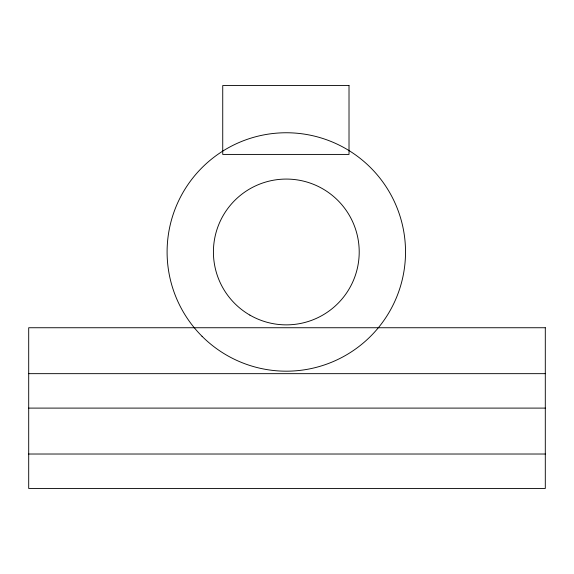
<?xml version="1.0" encoding="UTF-8"?>
<svg xmlns="http://www.w3.org/2000/svg" width="574" height="574" viewBox="0 0 574 574"><rect width="100%" height="100%" fill="white"/><g stroke="black" fill="none" stroke-linecap="round" stroke-linejoin="round"><path stroke-width="0.86" d="M28.7 373.66L545.3 373.66M28.7 408.1L545.3 408.1M28.7 454.02L545.3 454.02M349.014 85.54L222.734 85.54L222.734 154.42L349.014 154.42L349.014 85.54M545.3 327.74L28.7 327.74L28.7 488.46L545.3 488.46L545.3 327.74M249.862 315.097A72.898 72.898 0 0 0 359.209 251.972A72.898 72.898 0 0 0 249.862 188.839A72.898 72.898 0 0 0 249.862 315.097M202.012 336.264A119.213 119.213 0 0 0 401.463 282.824A119.213 119.213 0 0 0 255.452 136.82A119.213 119.213 0 0 0 202.012 336.264"/></g></svg>
